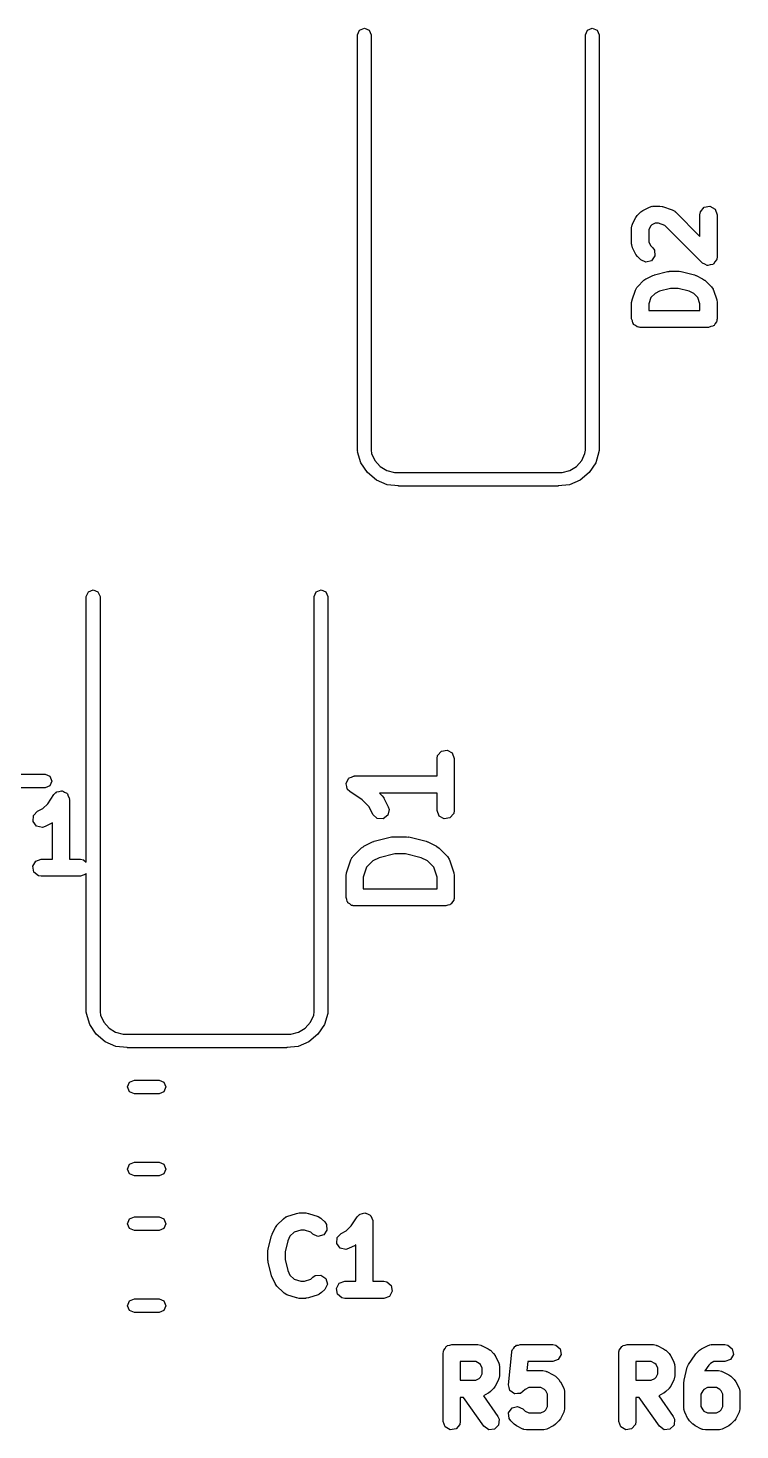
# Model space of a CAD drawing. Extents: x 184.8 to 212.7, y -69.8 to -26.1.
# Drawn here: x 204.88 to 211.13, y -48.08 to -35.77 of the extents above; entities that cross this region are included whole.
import ezdxf

# ---------------------------------------------------------------- set-up
doc = ezdxf.new("R2010")
doc.units = 0
doc.layers.add('BLACK', color=7, linetype='CONTINUOUS')

msp = doc.modelspace()

# ---------------------------------------------------------------- linework, layer by layer
at = {"layer": 'BLACK', "linetype": 'CONTINUOUS'}
for p, q in [((207.77, -35.83), (207.788, -35.7876)), ((207.788, -35.7876), (207.83, -35.77)), ((207.83, -35.77), (207.872, -35.7876)), ((207.872, -35.7876), (207.89, -35.83)), ((209.77, -35.83), (209.788, -35.7876)), ((209.788, -35.7876), (209.83, -35.77)), ((209.83, -35.77), (209.872, -35.7876)), ((209.872, -35.7876), (209.89, -35.83)), ((207.77, -39.48), (207.77, -35.83)), ((207.89, -35.83), (207.89, -39.4754)), ((209.77, -39.4757), (209.77, -35.83)), ((209.89, -35.83), (209.89, -39.48)), ((210.226, -37.4127), (210.255, -37.3841)), ((210.255, -37.3841), (210.273, -37.3712)), ((210.273, -37.3712), (210.274, -37.3701)), ((210.274, -37.3701), (210.331, -37.3415)), ((210.331, -37.3415), (210.356, -37.3341)), ((210.356, -37.3341), (210.361, -37.3351)), ((210.361, -37.3351), (210.365, -37.3336)), ((210.365, -37.3336), (210.422, -37.3336)), ((210.422, -37.3336), (210.444, -37.3375)), ((210.444, -37.3375), (210.446, -37.3374)), ((210.446, -37.3374), (210.531, -37.366)), ((210.531, -37.366), (210.554, -37.3784)), ((210.554, -37.3784), (210.557, -37.3822)), ((210.557, -37.3822), (210.561, -37.3841)), ((210.561, -37.3841), (210.775, -37.5989)), ((210.775, -37.4086), (210.78, -37.3829)), ((210.78, -37.3829), (210.813, -37.3436)), ((210.813, -37.3436), (210.863, -37.3347)), ((210.863, -37.3347), (210.908, -37.3604)), ((210.908, -37.3604), (210.925, -37.4086)), ((210.175, -37.5229), (210.18, -37.4972)), ((210.175, -37.6657), (210.175, -37.5229)), ((210.18, -37.4972), (210.183, -37.4938)), ((210.183, -37.4893), (210.212, -37.4322)), ((210.183, -37.4938), (210.183, -37.4893)), ((210.212, -37.4322), (210.225, -37.4142)), ((210.225, -37.4142), (210.226, -37.4127)), ((210.341, -37.5101), (210.325, -37.5406)), ((210.352, -37.4988), (210.341, -37.5101)), ((210.382, -37.4836), (210.352, -37.4988)), ((210.41, -37.4836), (210.382, -37.4836)), ((210.467, -37.5027), (210.41, -37.4836)), ((210.797, -37.833), (210.467, -37.5027)), ((210.775, -37.5989), (210.775, -37.4086)), ((210.925, -37.4086), (210.925, -37.78)), ((210.325, -37.5406), (210.325, -37.648)), ((210.325, -37.648), (210.341, -37.6784)), ((210.177, -37.6699), (210.175, -37.6657)), ((210.176, -37.6743), (210.177, -37.6699)), ((210.183, -37.6993), (210.176, -37.6743)), ((210.212, -37.7564), (210.183, -37.6993)), ((210.213, -37.7575), (210.212, -37.7564)), ((210.226, -37.7759), (210.213, -37.7575)), ((210.255, -37.8045), (210.226, -37.7759)), ((210.341, -37.6784), (210.361, -37.6984)), ((210.38, -37.7708), (210.351, -37.8129)), ((210.361, -37.6984), (210.376, -37.7197)), ((210.376, -37.7197), (210.38, -37.7708)), ((210.301, -37.8261), (210.255, -37.8045)), ((210.351, -37.8129), (210.301, -37.8261)), ((210.818, -37.8426), (210.797, -37.833)), ((210.837, -37.8539), (210.818, -37.8426)), ((210.841, -37.8533), (210.837, -37.8539)), ((210.844, -37.8547), (210.841, -37.8533)), ((210.866, -37.8489), (210.844, -37.8547)), ((210.888, -37.845), (210.866, -37.8489)), ((210.89, -37.8423), (210.888, -37.845)), ((210.893, -37.8414), (210.89, -37.8423)), ((210.906, -37.8229), (210.893, -37.8414)), ((210.921, -37.8057), (210.906, -37.8229)), ((210.922, -37.8011), (210.921, -37.8057)), ((210.923, -37.7994), (210.922, -37.8011)), ((210.925, -37.78), (210.923, -37.7961)), ((210.923, -37.7961), (210.923, -37.7994)), ((210.226, -38.0413), (210.283, -37.9841)), ((210.283, -37.9841), (210.301, -37.9712)), ((210.301, -37.9712), (210.303, -37.9701)), ((210.303, -37.9701), (210.36, -37.9415)), ((210.36, -37.9415), (210.372, -37.9378)), ((210.372, -37.9378), (210.375, -37.9358)), ((210.375, -37.9358), (210.489, -37.9072)), ((210.489, -37.9072), (210.504, -37.9062)), ((210.504, -37.9062), (210.508, -37.905)), ((210.508, -37.905), (210.593, -37.905)), ((210.593, -37.905), (210.608, -37.9076)), ((210.608, -37.9076), (210.611, -37.9072)), ((210.611, -37.9072), (210.726, -37.9358)), ((210.726, -37.9358), (210.738, -37.9411)), ((210.738, -37.9411), (210.741, -37.9415)), ((210.741, -37.9415), (210.798, -37.9701)), ((210.798, -37.9701), (210.816, -37.9834)), ((210.816, -37.9834), (210.818, -37.9841)), ((210.818, -37.9841), (210.875, -38.0413)), ((210.179, -38.1563), (210.208, -38.0706)), ((210.208, -38.0706), (210.22, -38.0477)), ((210.22, -38.0477), (210.224, -38.0453)), ((210.224, -38.0453), (210.226, -38.0413)), ((210.345, -38.1348), (210.325, -38.1922)), ((210.381, -38.0988), (210.345, -38.1348)), ((210.419, -38.0793), (210.381, -38.0988)), ((210.517, -38.055), (210.419, -38.0793)), ((210.584, -38.055), (210.517, -38.055)), ((210.681, -38.0793), (210.584, -38.055)), ((210.72, -38.0988), (210.681, -38.0793)), ((210.756, -38.1348), (210.72, -38.0988)), ((210.775, -38.1922), (210.756, -38.1348)), ((210.875, -38.0413), (210.89, -38.0626)), ((210.89, -38.0626), (210.89, -38.0671)), ((210.89, -38.0671), (210.893, -38.0706)), ((210.893, -38.0706), (210.922, -38.1563)), ((210.175, -38.18), (210.179, -38.1579)), ((210.175, -38.3229), (210.175, -38.18)), ((210.179, -38.1579), (210.179, -38.1563)), ((210.325, -38.1922), (210.325, -38.2479)), ((210.325, -38.2479), (210.775, -38.2479)), ((210.775, -38.2479), (210.775, -38.1922)), ((210.922, -38.1563), (210.925, -38.1785)), ((210.925, -38.1785), (210.925, -38.18)), ((210.925, -38.18), (210.925, -38.3229)), ((210.182, -38.3412), (210.175, -38.3229)), ((210.185, -38.3604), (210.182, -38.3412)), ((210.191, -38.3647), (210.185, -38.3604)), ((210.193, -38.3711), (210.191, -38.3647)), ((210.21, -38.3808), (210.193, -38.3711)), ((210.225, -38.3933), (210.21, -38.3808)), ((210.869, -38.3912), (210.85, -38.3979)), ((210.888, -38.3878), (210.869, -38.3912)), ((210.892, -38.3826), (210.888, -38.3878)), ((210.899, -38.3803), (210.892, -38.3826)), ((210.908, -38.3634), (210.899, -38.3803)), ((210.921, -38.3485), (210.908, -38.3634)), ((210.923, -38.3388), (210.921, -38.3485)), ((210.924, -38.3359), (210.923, -38.3388)), ((210.925, -38.3229), (210.924, -38.3326)), ((210.924, -38.3326), (210.924, -38.3359)), ((210.235, -38.395), (210.225, -38.3933)), ((210.237, -38.3967), (210.235, -38.395)), ((210.241, -38.3961), (210.237, -38.3967)), ((210.25, -38.3979), (210.241, -38.3961)), ((210.85, -38.3979), (210.25, -38.3979)), ((207.772, -39.4836), (207.77, -39.48)), ((207.771, -39.4887), (207.772, -39.4836)), ((207.8, -39.587), (207.771, -39.4887)), ((207.771, -39.4887), (207.771, -39.4887)), ((207.89, -39.4754), (207.894, -39.5051)), ((209.766, -39.5052), (209.77, -39.4757)), ((209.889, -39.4887), (209.86, -39.587)), ((209.89, -39.48), (209.889, -39.4836)), ((209.889, -39.4836), (209.889, -39.4887)), ((209.889, -39.4887), (209.889, -39.4887)), ((207.857, -39.6727), (207.8, -39.587)), ((207.894, -39.5051), (207.923, -39.5671)), ((207.923, -39.5671), (207.969, -39.6181)), ((207.969, -39.6181), (208.027, -39.6538)), ((209.633, -39.654), (209.691, -39.6183)), ((209.691, -39.6183), (209.737, -39.5673)), ((209.737, -39.5673), (209.766, -39.5052)), ((209.86, -39.587), (209.803, -39.6727)), ((207.936, -39.7384), (207.857, -39.6727)), ((208.03, -39.7786), (207.936, -39.7384)), ((208.027, -39.6538), (208.094, -39.6711)), ((208.094, -39.6711), (208.128, -39.67)), ((208.128, -39.67), (208.128, -39.67)), ((208.128, -39.67), (208.129, -39.6704)), ((208.129, -39.6704), (208.13, -39.67)), ((208.13, -39.67), (209.53, -39.67)), ((209.53, -39.67), (209.531, -39.6704)), ((209.531, -39.6704), (209.532, -39.67)), ((209.532, -39.67), (209.532, -39.67)), ((209.532, -39.67), (209.566, -39.6714)), ((209.566, -39.6714), (209.633, -39.654)), ((209.724, -39.7384), (209.63, -39.7787)), ((209.803, -39.6727), (209.724, -39.7384)), ((208.129, -39.7896), (208.03, -39.7786)), ((208.13, -39.79), (208.129, -39.7896)), ((209.53, -39.79), (208.13, -39.79)), ((209.531, -39.7896), (209.53, -39.79)), ((209.63, -39.7787), (209.531, -39.7896)), ((205.39, -40.76), (205.408, -40.7176)), ((205.408, -40.7176), (205.45, -40.7)), ((205.45, -40.7), (205.492, -40.7176)), ((205.492, -40.7176), (205.51, -40.76)), ((207.39, -40.76), (207.408, -40.7176)), ((207.408, -40.7176), (207.45, -40.7)), ((207.45, -40.7), (207.492, -40.7176)), ((207.492, -40.7176), (207.51, -40.76)), ((205.39, -43.0919), (205.39, -40.76)), ((205.51, -40.76), (205.51, -44.4054)), ((207.39, -44.4057), (207.39, -40.76)), ((207.51, -40.76), (207.51, -44.41)), ((208.469, -42.1814), (208.473, -42.1558)), ((208.469, -42.335), (208.469, -42.1814)), ((208.473, -42.1558), (208.506, -42.1165)), ((208.506, -42.1165), (208.557, -42.1076)), ((208.557, -42.1076), (208.601, -42.1332)), ((208.601, -42.1332), (208.619, -42.1814)), ((208.619, -42.1814), (208.619, -42.6386)), ((203.352, -42.32), (205.028, -42.32)), ((205.028, -42.32), (205.07, -42.3376)), ((205.028, -42.44), (203.352, -42.44)), ((205.07, -42.4224), (205.028, -42.44)), ((205.07, -42.3376), (205.087, -42.38)), ((205.087, -42.38), (205.07, -42.4224)), ((207.669, -42.4052), (207.671, -42.4012)), ((207.675, -42.4261), (207.669, -42.4052)), ((207.67, -42.397), (207.681, -42.3781)), ((207.671, -42.4012), (207.67, -42.397)), ((207.679, -42.4475), (207.675, -42.4261)), ((207.682, -42.4503), (207.679, -42.4475)), ((207.681, -42.3781), (207.69, -42.3582)), ((207.683, -42.4544), (207.682, -42.4503)), ((207.69, -42.3582), (207.694, -42.3563)), ((207.694, -42.3563), (207.696, -42.3525)), ((207.696, -42.3525), (207.716, -42.3451)), ((207.716, -42.3451), (207.736, -42.3355)), ((207.736, -42.3355), (207.74, -42.3365)), ((207.74, -42.3365), (207.744, -42.335)), ((207.744, -42.335), (208.469, -42.335)), ((205.051, -42.5784), (205.104, -42.4988)), ((205.104, -42.4988), (205.122, -42.48)), ((205.122, -42.48), (205.127, -42.4788)), ((205.127, -42.4788), (205.129, -42.4755)), ((205.129, -42.4755), (205.151, -42.4717)), ((205.151, -42.4717), (205.172, -42.4656)), ((205.172, -42.4656), (205.176, -42.4673)), ((205.176, -42.4673), (205.18, -42.4666)), ((205.18, -42.4666), (205.199, -42.4774)), ((205.199, -42.4774), (205.219, -42.4862)), ((205.219, -42.4862), (205.221, -42.4901)), ((205.221, -42.4901), (205.224, -42.4922)), ((205.224, -42.4922), (205.232, -42.5127)), ((205.232, -42.5127), (205.241, -42.5322)), ((205.241, -42.5322), (205.24, -42.5364)), ((205.24, -42.5364), (205.242, -42.5404)), ((205.242, -42.5404), (205.242, -43.0654)), ((207.702, -42.4724), (207.683, -42.4544)), ((207.81, -42.5445), (207.702, -42.4724)), ((207.873, -42.6068), (207.81, -42.5445)), ((208.469, -42.485), (207.963, -42.485)), ((207.963, -42.485), (207.987, -42.5093)), ((207.987, -42.5093), (208, -42.5277)), ((208, -42.5277), (208.001, -42.5288)), ((208.001, -42.5288), (208.04, -42.605)), ((208.469, -42.6386), (208.469, -42.485)), ((204.923, -42.7332), (204.927, -42.682)), ((204.927, -42.682), (204.962, -42.6448)), ((204.962, -42.6448), (205.008, -42.6216)), ((205.008, -42.6216), (205.051, -42.5784)), ((207.905, -42.6721), (207.873, -42.6068)), ((207.943, -42.7074), (207.905, -42.6721)), ((208.035, -42.6799), (207.994, -42.7105)), ((208.047, -42.63), (208.035, -42.6799)), ((208.04, -42.605), (208.047, -42.63)), ((208.486, -42.6868), (208.469, -42.6386)), ((208.531, -42.7124), (208.486, -42.6868)), ((208.614, -42.6642), (208.581, -42.7035)), ((208.619, -42.6386), (208.614, -42.6642)), ((204.954, -42.7744), (204.923, -42.7332)), ((205.004, -42.7864), (204.954, -42.7744)), ((205.029, -42.7789), (205.004, -42.7864)), ((205.086, -42.7504), (205.029, -42.7789)), ((205.087, -42.7492), (205.086, -42.7504)), ((205.092, -42.7459), (205.087, -42.7492)), ((205.092, -43.0654), (205.092, -42.7459)), ((207.994, -42.7105), (207.943, -42.7074)), ((208.581, -42.7035), (208.531, -42.7124)), ((207.825, -42.9524), (207.901, -42.9143)), ((207.901, -42.9143), (207.913, -42.9107)), ((207.913, -42.9107), (207.916, -42.9087)), ((207.916, -42.9087), (208.069, -42.8706)), ((208.069, -42.8706), (208.084, -42.8695)), ((208.084, -42.8695), (208.087, -42.8683)), ((208.087, -42.8683), (208.201, -42.8683)), ((208.201, -42.8683), (208.216, -42.8709)), ((208.216, -42.8709), (208.219, -42.8706)), ((208.219, -42.8706), (208.372, -42.9087)), ((208.372, -42.9087), (208.383, -42.9139)), ((208.383, -42.9139), (208.387, -42.9143)), ((208.387, -42.9143), (208.463, -42.9524)), ((204.947, -43.083), (204.995, -43.0654)), ((204.995, -43.0654), (205.092, -43.0654)), ((205.242, -43.0654), (205.338, -43.0654)), ((205.338, -43.0654), (205.364, -43.07)), ((207.711, -43.072), (207.723, -43.0491)), ((207.723, -43.0491), (207.727, -43.0467)), ((207.727, -43.0467), (207.729, -43.0427)), ((207.729, -43.0427), (207.805, -42.9665)), ((207.805, -42.9665), (207.824, -42.9536)), ((207.824, -42.9536), (207.825, -42.9524)), ((207.961, -43.0522), (207.903, -43.0812)), ((208.096, -43.0183), (207.961, -43.0522)), ((208.192, -43.0183), (208.096, -43.0183)), ((208.327, -43.0522), (208.192, -43.0183)), ((208.385, -43.0812), (208.327, -43.0522)), ((208.463, -42.9524), (208.481, -42.9658)), ((208.481, -42.9658), (208.483, -42.9665)), ((208.483, -42.9665), (208.559, -43.0427)), ((208.559, -43.0427), (208.574, -43.064)), ((208.574, -43.064), (208.574, -43.0685)), ((208.574, -43.0685), (208.577, -43.072)), ((204.921, -43.1274), (204.947, -43.083)), ((204.93, -43.1779), (204.921, -43.1274)), ((204.97, -43.2109), (204.93, -43.1779)), ((205.364, -43.07), (205.39, -43.0919)), ((205.39, -43.1917), (205.386, -43.1979)), ((205.39, -44.41), (205.39, -43.1917)), ((207.669, -43.21), (207.673, -43.1879)), ((207.673, -43.1863), (207.711, -43.072)), ((207.673, -43.1879), (207.673, -43.1863)), ((207.848, -43.1362), (207.819, -43.2222)), ((207.903, -43.0812), (207.848, -43.1362)), ((208.44, -43.1362), (208.385, -43.0812)), ((208.469, -43.2222), (208.44, -43.1362)), ((208.577, -43.072), (208.615, -43.1863)), ((208.615, -43.1863), (208.618, -43.2085)), ((204.995, -43.2154), (204.97, -43.2109)), ((205.338, -43.2154), (204.995, -43.2154)), ((205.386, -43.1979), (205.338, -43.2154)), ((207.669, -43.4005), (207.669, -43.21)), ((207.819, -43.2222), (207.819, -43.3255)), ((208.469, -43.3255), (208.469, -43.2222)), ((208.618, -43.2085), (208.619, -43.21)), ((208.619, -43.21), (208.619, -43.4005)), ((207.676, -43.4188), (207.669, -43.4005)), ((207.679, -43.438), (207.676, -43.4188)), ((207.684, -43.4423), (207.679, -43.438)), ((207.819, -43.3255), (208.469, -43.3255)), ((208.614, -43.4261), (208.602, -43.4411)), ((208.616, -43.4164), (208.614, -43.4261)), ((208.618, -43.4135), (208.616, -43.4164)), ((208.619, -43.4005), (208.617, -43.4102)), ((208.617, -43.4102), (208.618, -43.4135)), ((207.686, -43.4487), (207.684, -43.4423)), ((207.703, -43.4584), (207.686, -43.4487)), ((207.718, -43.471), (207.703, -43.4584)), ((207.728, -43.4727), (207.718, -43.471)), ((207.731, -43.4743), (207.728, -43.4727)), ((207.734, -43.4738), (207.731, -43.4743)), ((207.744, -43.4755), (207.734, -43.4738)), ((208.544, -43.4755), (207.744, -43.4755)), ((208.562, -43.4688), (208.544, -43.4755)), ((208.581, -43.4654), (208.562, -43.4688)), ((208.586, -43.4602), (208.581, -43.4654)), ((208.592, -43.4579), (208.586, -43.4602)), ((208.602, -43.4411), (208.592, -43.4579)), ((205.392, -44.4136), (205.39, -44.41)), ((205.391, -44.4187), (205.392, -44.4136)), ((205.42, -44.517), (205.391, -44.4187)), ((205.391, -44.4187), (205.391, -44.4187)), ((205.51, -44.4054), (205.514, -44.4351)), ((207.386, -44.4352), (207.39, -44.4057)), ((207.509, -44.4187), (207.48, -44.517)), ((207.51, -44.41), (207.509, -44.4136)), ((207.509, -44.4136), (207.509, -44.4187)), ((207.509, -44.4187), (207.509, -44.4187)), ((205.477, -44.6027), (205.42, -44.517)), ((205.514, -44.4351), (205.543, -44.4971)), ((205.543, -44.4971), (205.589, -44.5481)), ((207.311, -44.5483), (207.357, -44.4973)), ((207.357, -44.4973), (207.386, -44.4352)), ((207.48, -44.517), (207.423, -44.6027)), ((205.556, -44.6684), (205.477, -44.6027)), ((205.65, -44.7086), (205.556, -44.6684)), ((205.589, -44.5481), (205.647, -44.5838)), ((205.647, -44.5838), (205.714, -44.6011)), ((205.714, -44.6011), (205.748, -44.6)), ((205.748, -44.6), (205.748, -44.6)), ((205.748, -44.6), (205.749, -44.6004)), ((205.749, -44.6004), (205.75, -44.6)), ((205.75, -44.6), (207.15, -44.6)), ((207.15, -44.6), (207.151, -44.6004)), ((207.151, -44.6004), (207.152, -44.6)), ((207.152, -44.6), (207.152, -44.6)), ((207.152, -44.6), (207.186, -44.6014)), ((207.186, -44.6014), (207.253, -44.584)), ((207.344, -44.6684), (207.25, -44.7087)), ((207.253, -44.584), (207.311, -44.5483)), ((207.423, -44.6027), (207.344, -44.6684)), ((205.749, -44.7196), (205.65, -44.7086)), ((205.75, -44.72), (205.749, -44.7196)), ((207.15, -44.72), (205.75, -44.72)), ((207.151, -44.7196), (207.15, -44.72)), ((207.25, -44.7087), (207.151, -44.7196)), ((205.752, -45.065), (205.77, -45.0226)), ((205.77, -45.0226), (205.812, -45.005)), ((205.812, -45.005), (206.028, -45.005)), ((206.028, -45.005), (206.07, -45.0226)), ((206.07, -45.0226), (206.088, -45.065)), ((205.77, -45.1074), (205.752, -45.065)), ((205.812, -45.125), (205.77, -45.1074)), ((206.028, -45.125), (205.812, -45.125)), ((206.07, -45.1074), (206.028, -45.125)), ((206.088, -45.065), (206.07, -45.1074)), ((205.752, -45.785), (205.77, -45.7426)), ((205.77, -45.7426), (205.812, -45.725)), ((205.812, -45.725), (206.028, -45.725)), ((206.028, -45.725), (206.07, -45.7426)), ((206.07, -45.7426), (206.088, -45.785)), ((205.77, -45.8274), (205.752, -45.785)), ((205.812, -45.845), (205.77, -45.8274)), ((206.028, -45.845), (205.812, -45.845)), ((206.07, -45.8274), (206.028, -45.845)), ((206.088, -45.785), (206.07, -45.8274)), ((205.752, -46.265), (205.77, -46.2226)), ((205.77, -46.3074), (205.752, -46.265)), ((205.77, -46.2226), (205.812, -46.205)), ((205.812, -46.205), (206.028, -46.205)), ((206.028, -46.205), (206.07, -46.2226)), ((206.07, -46.2226), (206.088, -46.265)), ((206.088, -46.265), (206.07, -46.3074)), ((207.063, -46.2781), (207.12, -46.221)), ((207.12, -46.221), (207.141, -46.206)), ((207.141, -46.206), (207.146, -46.2056)), ((207.146, -46.2056), (207.149, -46.2028)), ((207.149, -46.2028), (207.235, -46.1743)), ((207.235, -46.1743), (207.257, -46.171)), ((207.257, -46.171), (207.259, -46.1704)), ((207.259, -46.1704), (207.316, -46.1704)), ((207.316, -46.1704), (207.338, -46.1743)), ((207.338, -46.1743), (207.339, -46.1743)), ((207.339, -46.1743), (207.425, -46.2028)), ((207.425, -46.2028), (207.448, -46.2153)), ((207.448, -46.2153), (207.45, -46.2191)), ((207.45, -46.2191), (207.454, -46.221)), ((207.454, -46.221), (207.483, -46.2495)), ((207.483, -46.2495), (207.498, -46.2709)), ((207.715, -46.2834), (207.768, -46.2038)), ((207.768, -46.2038), (207.786, -46.185)), ((207.786, -46.185), (207.79, -46.1838)), ((207.79, -46.1838), (207.792, -46.1805)), ((207.792, -46.1805), (207.814, -46.1767)), ((207.814, -46.1767), (207.835, -46.1706)), ((207.835, -46.1706), (207.839, -46.1723)), ((207.839, -46.1723), (207.843, -46.1716)), ((207.843, -46.1716), (207.862, -46.1824)), ((207.862, -46.1824), (207.882, -46.1912)), ((207.882, -46.1912), (207.884, -46.1951)), ((207.884, -46.1951), (207.887, -46.1972)), ((207.887, -46.1972), (207.895, -46.2177)), ((207.895, -46.2177), (207.905, -46.2372)), ((207.905, -46.2372), (207.904, -46.2414)), ((207.904, -46.2414), (207.905, -46.2454)), ((207.905, -46.2454), (207.905, -46.7704)), ((205.812, -46.325), (205.77, -46.3074)), ((206.028, -46.325), (205.812, -46.325)), ((206.07, -46.3074), (206.028, -46.325)), ((206.986, -46.4844), (207.014, -46.3701)), ((207.014, -46.3701), (207.02, -46.3583)), ((207.02, -46.3547), (207.049, -46.2976)), ((207.02, -46.3583), (207.02, -46.3547)), ((207.049, -46.2976), (207.062, -46.2796)), ((207.062, -46.2796), (207.063, -46.2781)), ((207.177, -46.3756), (207.158, -46.4145)), ((207.213, -46.3396), (207.177, -46.3756)), ((207.271, -46.3204), (207.213, -46.3396)), ((207.304, -46.3204), (207.271, -46.3204)), ((207.361, -46.3396), (207.304, -46.3204)), ((207.377, -46.3556), (207.361, -46.3396)), ((207.423, -46.3773), (207.377, -46.3556)), ((207.473, -46.364), (207.423, -46.3773)), ((207.502, -46.322), (207.473, -46.364)), ((207.498, -46.2709), (207.502, -46.322)), ((207.587, -46.4382), (207.59, -46.387)), ((207.59, -46.387), (207.625, -46.3498)), ((207.625, -46.3498), (207.671, -46.3266)), ((207.671, -46.3266), (207.715, -46.2834)), ((206.984, -46.5026), (206.986, -46.4878)), ((206.984, -46.5883), (206.984, -46.5026)), ((206.986, -46.4878), (206.986, -46.4844)), ((207.158, -46.4145), (207.134, -46.5118)), ((207.134, -46.5118), (207.134, -46.5791)), ((207.617, -46.4794), (207.587, -46.4382)), ((207.667, -46.4914), (207.617, -46.4794)), ((207.692, -46.4839), (207.667, -46.4914)), ((207.749, -46.4554), (207.692, -46.4839)), ((207.75, -46.4542), (207.749, -46.4554)), ((207.755, -46.4509), (207.75, -46.4542)), ((207.755, -46.7704), (207.755, -46.4509)), ((206.985, -46.5915), (206.984, -46.5883)), ((206.986, -46.6065), (206.985, -46.5915)), ((207.014, -46.7208), (206.986, -46.6065)), ((207.134, -46.5791), (207.158, -46.6764)), ((207.016, -46.7237), (207.014, -46.7208)), ((207.02, -46.7361), (207.016, -46.7237)), ((207.049, -46.7933), (207.02, -46.7361)), ((207.158, -46.6764), (207.177, -46.7153)), ((207.177, -46.7153), (207.213, -46.7513)), ((207.213, -46.7513), (207.271, -46.7704)), ((207.304, -46.7704), (207.361, -46.7513)), ((207.361, -46.7513), (207.377, -46.7353)), ((207.377, -46.7353), (207.398, -46.7203)), ((207.398, -46.7203), (207.449, -46.7158)), ((207.449, -46.7158), (207.491, -46.7453)), ((207.491, -46.7453), (207.505, -46.7948)), ((207.05, -46.7944), (207.049, -46.7933)), ((207.063, -46.8127), (207.05, -46.7944)), ((207.12, -46.8699), (207.063, -46.8127)), ((207.124, -46.8718), (207.12, -46.8699)), ((207.126, -46.8756), (207.124, -46.8718)), ((207.149, -46.888), (207.126, -46.8756)), ((207.271, -46.7704), (207.304, -46.7704)), ((207.454, -46.8699), (207.433, -46.8848)), ((207.483, -46.8413), (207.454, -46.8699)), ((207.505, -46.7948), (207.483, -46.8413)), ((207.585, -46.8324), (207.61, -46.788)), ((207.594, -46.8829), (207.585, -46.8324)), ((207.633, -46.9159), (207.594, -46.8829)), ((207.61, -46.788), (207.659, -46.7704)), ((207.659, -46.7704), (207.755, -46.7704)), ((207.905, -46.7704), (208.001, -46.7704)), ((208.001, -46.7704), (208.027, -46.775)), ((208.027, -46.775), (208.066, -46.8079)), ((208.075, -46.8585), (208.05, -46.9029)), ((208.066, -46.8079), (208.075, -46.8585)), ((205.752, -46.985), (205.77, -46.9426)), ((205.77, -47.0274), (205.752, -46.985)), ((205.77, -46.9426), (205.812, -46.925)), ((205.812, -46.925), (206.028, -46.925)), ((206.028, -46.925), (206.07, -46.9426)), ((206.07, -46.9426), (206.088, -46.985)), ((206.088, -46.985), (206.07, -47.0274)), ((207.235, -46.9166), (207.149, -46.888)), ((207.236, -46.9165), (207.235, -46.9166)), ((207.259, -46.9204), (207.236, -46.9165)), ((207.316, -46.9204), (207.259, -46.9204)), ((207.317, -46.9199), (207.316, -46.9204)), ((207.339, -46.9166), (207.317, -46.9199)), ((207.425, -46.888), (207.339, -46.9166)), ((207.429, -46.8852), (207.425, -46.888)), ((207.433, -46.8848), (207.429, -46.8852)), ((207.659, -46.9204), (207.633, -46.9159)), ((208.001, -46.9204), (207.659, -46.9204)), ((208.05, -46.9029), (208.001, -46.9204)), ((205.812, -47.045), (205.77, -47.0274)), ((206.028, -47.045), (205.812, -47.045)), ((206.07, -47.0274), (206.028, -47.045)), ((208.525, -47.3845), (208.527, -47.3748)), ((208.527, -47.3748), (208.539, -47.3598)), ((208.539, -47.3598), (208.549, -47.343)), ((208.549, -47.343), (208.555, -47.3407)), ((208.555, -47.3407), (208.56, -47.3355)), ((208.56, -47.3355), (208.579, -47.3321)), ((208.579, -47.3321), (208.597, -47.3254)), ((208.597, -47.3254), (208.826, -47.3254)), ((208.826, -47.3254), (208.851, -47.33)), ((208.851, -47.33), (208.855, -47.3328)), ((208.855, -47.3328), (208.859, -47.3333)), ((208.859, -47.3333), (208.916, -47.3619)), ((208.916, -47.3619), (208.934, -47.3753)), ((208.934, -47.3753), (208.936, -47.376)), ((209.125, -47.3847), (209.13, -47.3679)), ((209.13, -47.3679), (209.141, -47.3568)), ((209.141, -47.3568), (209.149, -47.343)), ((209.149, -47.343), (209.159, -47.3394)), ((209.159, -47.3394), (209.166, -47.3321)), ((209.166, -47.3321), (209.182, -47.3309)), ((209.182, -47.3309), (209.197, -47.3254)), ((209.197, -47.3254), (209.483, -47.3254)), ((209.483, -47.3254), (209.509, -47.33)), ((209.509, -47.33), (209.548, -47.3629)), ((209.548, -47.3629), (209.557, -47.4135)), ((210.065, -47.3845), (210.067, -47.3748)), ((210.067, -47.3748), (210.079, -47.3598)), ((210.079, -47.3598), (210.089, -47.343)), ((210.089, -47.343), (210.095, -47.3407)), ((210.095, -47.3407), (210.1, -47.3355)), ((210.1, -47.3355), (210.119, -47.3321)), ((210.119, -47.3321), (210.137, -47.3254)), ((210.137, -47.3254), (210.366, -47.3254)), ((210.366, -47.3254), (210.391, -47.33)), ((210.391, -47.33), (210.395, -47.3328)), ((210.395, -47.3328), (210.399, -47.3333)), ((210.399, -47.3333), (210.456, -47.3619)), ((210.456, -47.3619), (210.474, -47.3753)), ((210.474, -47.3753), (210.476, -47.376)), ((210.77, -47.376), (210.788, -47.3631)), ((210.788, -47.3631), (210.789, -47.3619)), ((210.789, -47.3619), (210.846, -47.3333)), ((210.846, -47.3333), (210.871, -47.3259)), ((210.871, -47.3259), (210.876, -47.327)), ((210.876, -47.327), (210.88, -47.3254)), ((210.88, -47.3254), (210.994, -47.3254)), ((210.994, -47.3254), (211.02, -47.33)), ((211.02, -47.33), (211.059, -47.3629)), ((211.059, -47.3629), (211.068, -47.4135)), ((208.522, -47.4004), (208.524, -47.3907)), ((208.522, -48.0004), (208.522, -47.4004)), ((208.523, -47.3874), (208.525, -47.3845)), ((208.524, -47.3907), (208.523, -47.3874)), ((208.808, -47.4754), (208.672, -47.4754)), ((208.672, -47.4754), (208.672, -47.6397)), ((208.838, -47.4906), (208.808, -47.4754)), ((208.85, -47.502), (208.838, -47.4906)), ((208.936, -47.376), (208.964, -47.4045)), ((208.964, -47.4045), (208.977, -47.4229)), ((208.977, -47.4229), (208.979, -47.424)), ((208.979, -47.424), (209.007, -47.4812)), ((209.007, -47.4812), (209.015, -47.5061)), ((209.094, -47.6787), (209.123, -47.393)), ((209.123, -47.3874), (209.125, -47.3847)), ((209.124, -47.3891), (209.123, -47.3874)), ((209.123, -47.393), (209.124, -47.3891)), ((209.265, -47.4754), (209.257, -47.554)), ((209.483, -47.4754), (209.265, -47.4754)), ((209.531, -47.4579), (209.483, -47.4754)), ((209.557, -47.4135), (209.531, -47.4579)), ((210.062, -47.4004), (210.064, -47.3907)), ((210.062, -48.0004), (210.062, -47.4004)), ((210.063, -47.3874), (210.065, -47.3845)), ((210.064, -47.3907), (210.063, -47.3874)), ((210.348, -47.4754), (210.212, -47.4754)), ((210.212, -47.4754), (210.212, -47.6397)), ((210.378, -47.4906), (210.348, -47.4754)), ((210.39, -47.502), (210.378, -47.4906)), ((210.476, -47.376), (210.504, -47.4045)), ((210.504, -47.4045), (210.517, -47.4229)), ((210.517, -47.4229), (210.519, -47.424)), ((210.519, -47.424), (210.547, -47.4812)), ((210.547, -47.4812), (210.555, -47.5061)), ((210.675, -47.5017), (210.732, -47.416)), ((210.732, -47.416), (210.74, -47.4077)), ((210.74, -47.4077), (210.741, -47.4045)), ((210.741, -47.4045), (210.77, -47.376)), ((210.867, -47.4906), (210.853, -47.5054)), ((210.898, -47.4754), (210.867, -47.4906)), ((210.994, -47.4754), (210.898, -47.4754)), ((211.042, -47.4579), (210.994, -47.4754)), ((211.068, -47.4135), (211.042, -47.4579)), ((208.838, -47.6245), (208.85, -47.6131)), ((208.865, -47.5324), (208.85, -47.502)), ((208.85, -47.6131), (208.865, -47.5827)), ((208.865, -47.5827), (208.865, -47.5324)), ((209.015, -47.6004), (209.01, -47.6261)), ((209.015, -47.5061), (209.013, -47.5105)), ((209.013, -47.5105), (209.015, -47.5147)), ((209.015, -47.5147), (209.015, -47.6004)), ((209.257, -47.554), (209.397, -47.554)), ((209.397, -47.554), (209.423, -47.5585)), ((209.423, -47.5585), (209.426, -47.5614)), ((209.426, -47.5614), (209.431, -47.5619)), ((209.431, -47.5619), (209.488, -47.5905)), ((209.488, -47.5905), (209.506, -47.6038)), ((209.506, -47.6038), (209.507, -47.6045)), ((209.507, -47.6045), (209.536, -47.6331)), ((210.378, -47.6245), (210.39, -47.6131)), ((210.405, -47.5324), (210.39, -47.502)), ((210.39, -47.6131), (210.405, -47.5827)), ((210.405, -47.5827), (210.405, -47.5324)), ((210.555, -47.6004), (210.55, -47.6261)), ((210.555, -47.5061), (210.553, -47.5105)), ((210.553, -47.5105), (210.555, -47.5147)), ((210.555, -47.5147), (210.555, -47.6004)), ((210.636, -47.6394), (210.664, -47.5251)), ((210.664, -47.5251), (210.675, -47.5021)), ((210.675, -47.5021), (210.675, -47.5017)), ((210.853, -47.5054), (210.819, -47.5553)), ((210.819, -47.5553), (210.823, -47.554)), ((210.823, -47.554), (210.937, -47.554)), ((210.937, -47.554), (210.963, -47.5585)), ((210.963, -47.5585), (210.966, -47.5614)), ((210.966, -47.5614), (210.971, -47.5619)), ((210.971, -47.5619), (211.028, -47.5905)), ((211.028, -47.5905), (211.046, -47.6038)), ((211.046, -47.6038), (211.047, -47.6045)), ((211.047, -47.6045), (211.076, -47.6331)), ((208.672, -47.6397), (208.808, -47.6397)), ((208.808, -47.6397), (208.838, -47.6245)), ((208.936, -47.7392), (208.918, -47.752)), ((208.964, -47.7106), (208.936, -47.7392)), ((208.965, -47.7091), (208.964, -47.7106)), ((208.979, -47.6911), (208.965, -47.7091)), ((209.007, -47.634), (208.979, -47.6911)), ((209.008, -47.6295), (209.007, -47.634)), ((209.01, -47.6261), (209.008, -47.6295)), ((209.094, -47.6792), (209.094, -47.6787)), ((209.094, -47.6796), (209.094, -47.6792)), ((209.1, -47.704), (209.094, -47.6796)), ((209.107, -47.7284), (209.1, -47.704)), ((209.107, -47.7287), (209.107, -47.7284)), ((209.107, -47.7292), (209.107, -47.7287)), ((209.128, -47.7436), (209.107, -47.7292)), ((209.148, -47.7583), (209.128, -47.7436)), ((209.222, -47.7392), (209.2, -47.7541)), ((209.242, -47.7192), (209.222, -47.7392)), ((209.272, -47.704), (209.242, -47.7192)), ((209.379, -47.704), (209.272, -47.704)), ((209.41, -47.7192), (209.379, -47.704)), ((209.421, -47.7306), (209.41, -47.7192)), ((209.436, -47.761), (209.421, -47.7306)), ((209.536, -47.6331), (209.549, -47.6515)), ((209.549, -47.6515), (209.55, -47.6526)), ((209.55, -47.6526), (209.579, -47.7097)), ((209.579, -47.7097), (209.586, -47.7347)), ((209.586, -47.7347), (209.585, -47.7391)), ((209.585, -47.7391), (209.586, -47.7433)), ((209.586, -47.7433), (209.586, -47.8861)), ((210.212, -47.6397), (210.348, -47.6397)), ((210.348, -47.6397), (210.378, -47.6245)), ((210.476, -47.7392), (210.458, -47.752)), ((210.504, -47.7106), (210.476, -47.7392)), ((210.505, -47.7091), (210.504, -47.7106)), ((210.519, -47.6911), (210.505, -47.7091)), ((210.547, -47.634), (210.519, -47.6911)), ((210.548, -47.6295), (210.547, -47.634)), ((210.55, -47.6261), (210.548, -47.6295)), ((210.634, -47.6576), (210.636, -47.6428)), ((210.634, -47.8861), (210.634, -47.6576)), ((210.636, -47.6428), (210.636, -47.6394)), ((210.799, -47.7306), (210.784, -47.761)), ((210.81, -47.7192), (210.799, -47.7306)), ((210.841, -47.704), (210.81, -47.7192)), ((210.919, -47.704), (210.841, -47.704)), ((210.95, -47.7192), (210.919, -47.704)), ((210.961, -47.7306), (210.95, -47.7192)), ((210.976, -47.761), (210.961, -47.7306)), ((211.076, -47.6331), (211.089, -47.6515)), ((211.089, -47.6515), (211.09, -47.6526)), ((211.09, -47.6526), (211.119, -47.7097)), ((211.119, -47.7097), (211.126, -47.7347)), ((211.126, -47.7347), (211.125, -47.7391)), ((211.125, -47.7391), (211.126, -47.7433)), ((211.126, -47.7433), (211.126, -47.8861)), ((208.701, -47.7897), (208.672, -47.7897)), ((208.672, -47.7897), (208.672, -48.0004)), ((208.879, -48.0434), (208.701, -47.7897)), ((208.916, -47.7532), (208.874, -47.7747)), ((208.874, -47.7747), (209.001, -47.9574)), ((208.918, -47.752), (208.916, -47.7532)), ((209.149, -47.7583), (209.148, -47.7583)), ((209.174, -47.7564), (209.149, -47.7586)), ((209.149, -47.7586), (209.149, -47.7583)), ((209.199, -47.7545), (209.174, -47.7564)), ((209.2, -47.7542), (209.199, -47.7545)), ((209.2, -47.7541), (209.2, -47.7542)), ((209.436, -47.8684), (209.436, -47.761)), ((210.241, -47.7897), (210.212, -47.7897)), ((210.212, -47.7897), (210.212, -48.0004)), ((210.419, -48.0434), (210.241, -47.7897)), ((210.456, -47.7532), (210.414, -47.7747)), ((210.414, -47.7747), (210.541, -47.9574)), ((210.458, -47.752), (210.456, -47.7532)), ((210.784, -47.761), (210.784, -47.8684)), ((210.976, -47.8684), (210.976, -47.761)), ((209.001, -47.9574), (209.012, -47.981)), ((209.012, -47.981), (209.008, -48.0321)), ((209.096, -47.9239), (209.126, -47.8818)), ((209.101, -47.975), (209.096, -47.9239)), ((209.116, -47.9963), (209.101, -47.975)), ((209.126, -47.8818), (209.175, -47.8686)), ((209.175, -47.8686), (209.222, -47.8903)), ((209.222, -47.8903), (209.242, -47.9102)), ((209.242, -47.9102), (209.272, -47.9254)), ((209.272, -47.9254), (209.379, -47.9254)), ((209.379, -47.9254), (209.41, -47.9102)), ((209.41, -47.9102), (209.421, -47.8989)), ((209.421, -47.8989), (209.436, -47.8684)), ((209.55, -47.9768), (209.537, -47.9948)), ((209.579, -47.9197), (209.55, -47.9768)), ((209.582, -47.9118), (209.579, -47.9152)), ((209.579, -47.9152), (209.579, -47.9197)), ((209.586, -47.8861), (209.582, -47.9118)), ((210.541, -47.9574), (210.552, -47.981)), ((210.552, -47.981), (210.548, -48.0321)), ((210.635, -47.8904), (210.634, -47.8861)), ((210.634, -47.8947), (210.635, -47.8904)), ((210.641, -47.9197), (210.634, -47.8947)), ((210.67, -47.9768), (210.641, -47.9197)), ((210.671, -47.978), (210.67, -47.9768)), ((210.684, -47.9963), (210.671, -47.978)), ((210.784, -47.8684), (210.799, -47.8989)), ((210.799, -47.8989), (210.81, -47.9102)), ((210.81, -47.9102), (210.841, -47.9254)), ((210.841, -47.9254), (210.919, -47.9254)), ((210.919, -47.9254), (210.95, -47.9102)), ((210.95, -47.9102), (210.961, -47.8989)), ((210.961, -47.8989), (210.976, -47.8684)), ((211.09, -47.9768), (211.077, -47.9948)), ((211.119, -47.9197), (211.09, -47.9768)), ((211.122, -47.9118), (211.119, -47.9152)), ((211.119, -47.9152), (211.119, -47.9197)), ((211.126, -47.8861), (211.122, -47.9118)), ((208.54, -48.0486), (208.522, -48.0004)), ((208.584, -48.0743), (208.54, -48.0486)), ((208.635, -48.0654), (208.584, -48.0743)), ((208.668, -48.0261), (208.635, -48.0654)), ((208.672, -48.0004), (208.668, -48.0261)), ((208.921, -48.0729), (208.879, -48.0434)), ((208.972, -48.0684), (208.921, -48.0729)), ((209.008, -48.0321), (208.972, -48.0684)), ((209.144, -48.0249), (209.116, -47.9963)), ((209.146, -48.0256), (209.144, -48.0249)), ((209.164, -48.0389), (209.146, -48.0256)), ((209.221, -48.0675), (209.164, -48.0389)), ((209.225, -48.068), (209.221, -48.0675)), ((209.229, -48.0709), (209.225, -48.068)), ((209.254, -48.0754), (209.229, -48.0709)), ((209.397, -48.0754), (209.254, -48.0754)), ((209.401, -48.0739), (209.397, -48.0754)), ((209.406, -48.0749), (209.401, -48.0739)), ((209.431, -48.0675), (209.406, -48.0749)), ((209.488, -48.0389), (209.431, -48.0675)), ((209.489, -48.0378), (209.488, -48.0389)), ((209.507, -48.0249), (209.489, -48.0378)), ((209.536, -47.9963), (209.507, -48.0249)), ((209.537, -47.9948), (209.536, -47.9963)), ((210.08, -48.0486), (210.062, -48.0004)), ((210.124, -48.0743), (210.08, -48.0486)), ((210.175, -48.0654), (210.124, -48.0743)), ((210.208, -48.0261), (210.175, -48.0654)), ((210.212, -48.0004), (210.208, -48.0261)), ((210.461, -48.0729), (210.419, -48.0434)), ((210.512, -48.0684), (210.461, -48.0729)), ((210.548, -48.0321), (210.512, -48.0684)), ((210.713, -48.0249), (210.684, -47.9963)), ((210.714, -48.0256), (210.713, -48.0249)), ((210.732, -48.0389), (210.714, -48.0256)), ((210.789, -48.0675), (210.732, -48.0389)), ((210.794, -48.068), (210.789, -48.0675)), ((210.797, -48.0709), (210.794, -48.068)), ((210.823, -48.0754), (210.797, -48.0709)), ((210.937, -48.0754), (210.823, -48.0754)), ((210.941, -48.0739), (210.937, -48.0754)), ((210.946, -48.0749), (210.941, -48.0739)), ((210.971, -48.0675), (210.946, -48.0749)), ((211.028, -48.0389), (210.971, -48.0675)), ((211.029, -48.0378), (211.028, -48.0389)), ((211.047, -48.0249), (211.029, -48.0378)), ((211.076, -47.9963), (211.047, -48.0249)), ((211.077, -47.9948), (211.076, -47.9963))]:
    msp.add_line(p, q, dxfattribs=at)

doc.saveas('drawing.dxf')
